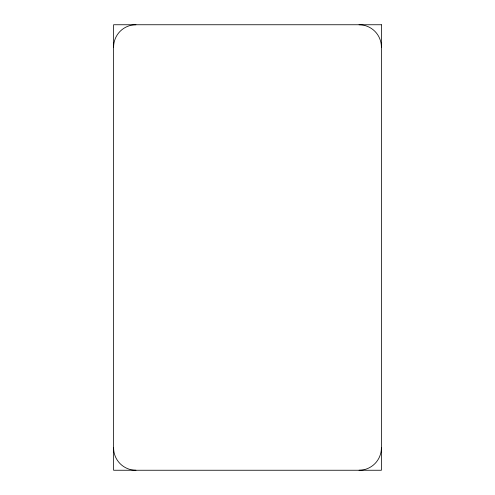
<?xml version="1.0" encoding="UTF-8"?>
<svg xmlns="http://www.w3.org/2000/svg" width="495" height="495" viewBox="0 0 495 495"><rect width="100%" height="100%" fill="white"/><g stroke="black" fill="none" stroke-linecap="round" stroke-linejoin="round"><path stroke-width="0.74" d="M113.603 47.087A22.337 22.337 0 0 1 135.939 24.75M359.061 24.75A22.337 22.337 0 0 1 381.397 47.087M135.939 470.25A22.337 22.337 0 0 1 113.603 447.913M381.397 447.913A22.337 22.337 0 0 1 359.061 470.25M381.397 24.75L113.603 24.75L113.603 470.25L381.397 470.25L381.397 24.75"/></g></svg>
